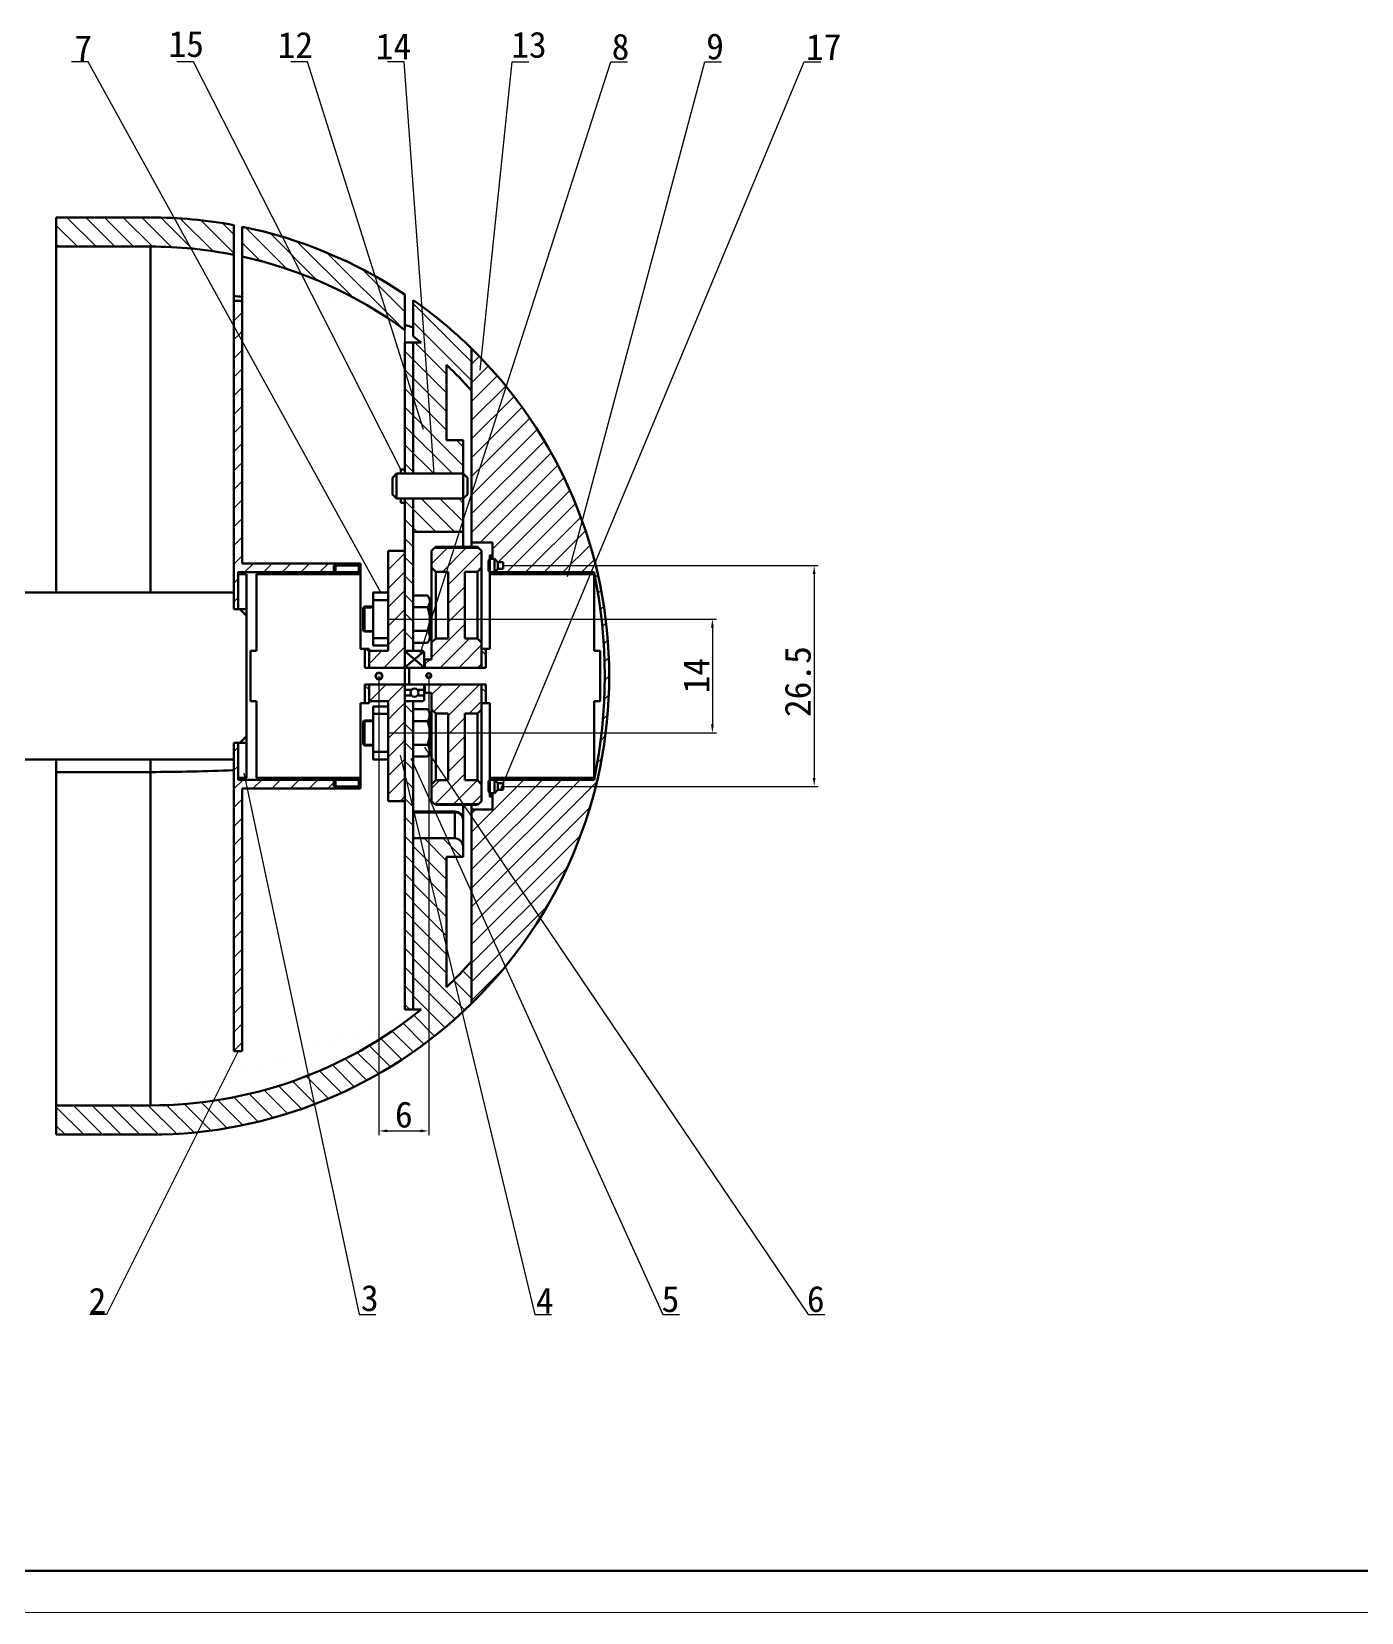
# Model space of a CAD drawing. Header units: millimetres. Extents: x 169 to 11790, y 7 to 1689.
# Drawn here: x 1921 to 2559, y 7 to 765 of the extents above; entities that cross this region are included whole.
import ezdxf
from ezdxf import colors
from ezdxf.entities.mleader import LeaderData, LeaderLine
from ezdxf.math import Vec2, Vec3

# ---------------------------------------------------------------- set-up
doc = ezdxf.new("R2010")
doc.units = ezdxf.units.MM
doc.header["$PDSIZE"] = -1
doc.layers.add('文字', color=7, linetype='Continuous', lineweight=15)
doc.layers.add('粗实线', color=7, linetype='Continuous', lineweight=53)
doc.styles.get("Standard").update_dxf_attribs({"font": ''})
doc.styles.get('Standard').set_extended_font_data('FangSong')
doc.dimstyles.new('ISO-25', dxfattribs={"dimtxt": 2.5, "dimasz": 2.5, "dimexe": 1.25, "dimexo": 0.625, "dimtad": 1, "dimtxsty": 'Standard', "dimcen": 2.5, "dimadec": 0, "dimazin": 0, "dimtfac": 1, "dimtmove": 0, "dimatfit": 3, "dimfxl": 1, "dimarcsym": 0})
pattern_1 = [(45, (1340.9156, -46.882), (-4.49013, 4.49013), [])]
pattern_2 = [(135, (1340.9156, -46.882), (-4.490128, -4.490128), [])]

# ---------------------------------------------------------------- blocks, each defined once
blk = doc.blocks.new('_None')
blk = doc.blocks.new('*D25')
at = {"color": 0, "lineweight": -2, "transparency": 16777216}
for p, q in [((2147.44, 508.92), (2298.54, 508.92)), ((2296.54, 504.84), (2296.54, 407.08)), ((2147.44, 403), (2298.54, 403))]:
    blk.add_line(p, q, dxfattribs=at)
at = {"color": 0, "lineweight": 53, "transparency": 16777216}
for points in [[(2295.86, 504.84), (2297.22, 504.84), (2296.54, 508.92)], [(2295.86, 407.08), (2297.22, 407.08), (2296.54, 403)]]:
    blk.add_solid(points, dxfattribs=at)
at = {"layer": 'Defpoints', "color": 0, "lineweight": 53, "transparency": 16777216}
for p in [(2147.44, 508.92), (2147.44, 403), (2296.54, 403)]:
    blk.add_point(p, dxfattribs=at)
at = {"color": 0, "transparency": 16777216, "insert": (2288.76, 453.27), "char_height": 3.5, "attachment_point": 5, "rotation": 90}
blk.add_mtext('{\\fSimSun|b0|i0|c134|p2;\\H3.57143x;26.5}', dxfattribs=at)
blk = doc.blocks.new('*D26')
at = {"color": 0, "lineweight": -2, "transparency": 16777216}
for p, q in [((2092.24, 483.25), (2249.75, 483.25)), ((2247.75, 479.17), (2247.75, 432.75)), ((2092.24, 428.67), (2249.75, 428.67))]:
    blk.add_line(p, q, dxfattribs=at)
at = {"color": 0, "lineweight": 53, "transparency": 16777216}
for points in [[(2247.07, 479.17), (2248.43, 479.17), (2247.75, 483.25)], [(2247.07, 432.75), (2248.43, 432.75), (2247.75, 428.67)]]:
    blk.add_solid(points, dxfattribs=at)
at = {"layer": 'Defpoints', "color": 0, "lineweight": 53, "transparency": 16777216}
for p in [(2092.24, 483.25), (2092.24, 428.67), (2247.75, 428.67)]:
    blk.add_point(p, dxfattribs=at)
at = {"color": 0, "transparency": 16777216, "insert": (2239.98, 456.16), "char_height": 3.5, "attachment_point": 5, "rotation": 90}
blk.add_mtext('{\\fSimSun|b0|i0|c134|p2;\\H3.57143x;14}', dxfattribs=at)
blk = doc.blocks.new('*D28')
at = {"color": 0, "lineweight": -2, "transparency": 16777216}
for p, q in [((2087.82, 455.96), (2087.82, 235.73)), ((2111.7, 456.13), (2111.7, 235.73)), ((2091.9, 237.73), (2107.62, 237.73))]:
    blk.add_line(p, q, dxfattribs=at)
at = {"color": 0, "transparency": 16777216}
for points in [[(2091.9, 238.41), (2091.9, 237.05), (2087.82, 237.73)], [(2107.62, 238.41), (2107.62, 237.05), (2111.7, 237.73)]]:
    blk.add_solid(points, dxfattribs=at)
at = {"layer": 'Defpoints', "color": 0, "transparency": 16777216}
for p in [(2087.82, 455.96), (2111.7, 456.13), (2111.7, 237.73)]:
    blk.add_point(p, dxfattribs=at)
at = {"color": 0, "transparency": 16777216, "insert": (2099.76, 245.5), "char_height": 3.5, "attachment_point": 5}
blk.add_mtext('{\\H3.57143x;6}', dxfattribs=at)

msp = doc.modelspace()

# ---------------------------------------------------------------- hatches: boundary and pattern name
at = {"linetype": 'Continuous', "lineweight": 18}
h = msp.add_hatch(dxfattribs=at)
h.set_pattern_fill('ANSI31', color=256, scale=2, angle=90, style=0)
h.set_pattern_definition(pattern_2)
edge = h.paths.add_edge_path(flags=0)
edge.add_line((2018.239, 658.037), (2018.239, 672.291))
edge.add_arc((1978.239, 455.958), 220, 79.524318, 90)
edge.add_line((1978.239, 675.958), (1933.039, 675.958))
edge.add_line((1933.039, 675.958), (1933.039, 661.958))
edge.add_line((1933.039, 661.958), (1978.239, 661.958))
edge.add_arc((1978.239, 455.958), 206, 78.803481, 90, ccw=False)
h = msp.add_hatch(dxfattribs=at)
h.set_pattern_fill('ANSI31', color=256, scale=2, angle=90, style=0)
h.set_pattern_definition(pattern_2)
edge = h.paths.add_edge_path(flags=0)
edge.add_line((2022.239, 671.513), (2022.239, 657.204))
edge.add_arc((1978.239, 455.958), 206, 53.68437, 77.66705, ccw=False)
edge.add_line((2100.239, 621.946), (2100.239, 639.032))
edge.add_arc((1978.239, 455.958), 220, 56.320587, 78.463041)
h = msp.add_hatch()
h.set_pattern_fill('ANSI31', color=256, scale=2)
h.paths.add_polyline_path([(2022.239, 635.958), (2018.239, 635.958), (2018.239, 623.773), (2022.239, 616.51)])
h = msp.add_hatch()
h.set_pattern_fill('ANSI31', color=256, scale=2, angle=90)
h.paths.add_polyline_path([(2128.239, 569.09), (2120.239, 569.09), (2120.239, 605.196, -0.0209654), (2132.239, 592.779), (2132.239, 613.069, 0.0356088), (2108.387, 633.331), (2114.239, 553.09), (2128.239, 553.09)])
h.paths.add_polyline_path([(2108.387, 633.331, 0.0057985), (2104.239, 636.302), (2104.239, 618.93, -0.0058108), (2107.993, 615.958), (2104.239, 615.958), (2104.239, 553.09), (2114.239, 553.09)])
h.paths.add_polyline_path([(2128.239, 541.09), (2104.239, 541.09), (2104.239, 525.103), (2126.363, 525.103), (2128.239, 530.926)])
h.paths.add_polyline_path([(2104.239, 615.958), (2100.239, 615.958), (2100.239, 602.702), (2104.239, 590.02)])
h.paths.add_polyline_path([(2104.239, 590.02), (2100.239, 602.702), (2100.239, 553.09), (2104.239, 553.09)])
h.paths.add_polyline_path([(2104.239, 541.09), (2100.239, 541.09), (2100.239, 467.958), (2104.239, 467.958)])
h = msp.add_hatch()
h.set_pattern_fill('ANSI31', color=256, scale=2)
h.paths.add_polyline_path([(2022.239, 509.958), (2022.239, 616.51), (2018.239, 623.773), (2018.239, 487.958), (2020.239, 487.958), (2020.239, 504.758), (2020.239, 505.716), (2066.243, 505.716), (2066.242, 506.158), (2066.247, 508.558), (2066.247, 508.958), (2067.039, 508.958), (2078.239, 508.958), (2078.239, 509.958)])
h = msp.add_hatch()
h.set_pattern_fill('ANSI31', color=256, scale=2)
h.paths.add_polyline_path([(2191.466, 510.128), (2189.626, 505.716), (2191.039, 505.716, -0.1019503), (2191.039, 406.2), (2148.14, 406.2), (2147.439, 404.518), (2147.439, 401.4), (2144.839, 401.4), (2143.239, 399.8), (2142.239, 399.8), (2142.239, 391.958), (2132.239, 391.958), (2132.239, 388.539), (2165.12, 339.875, 0.2039124)])
h.paths.add_polyline_path([(2148.14, 406.2), (2143.239, 406.2), (2144.839, 404.6), (2147.473, 404.6)], flags=17)
h.paths.add_polyline_path([(2132.239, 388.539), (2132.239, 352.182), (2148.39, 316.5, 0.0326998), (2165.12, 339.875)])
h.paths.add_polyline_path([(2132.239, 352.182), (2132.239, 298.847, 0.0272102), (2148.39, 316.5)])
h.paths.add_polyline_path([(2185.299, 530.295), (2178.746, 505.716), (2189.626, 505.716), (2191.466, 510.128, 0.0239785)])
h.paths.add_polyline_path([(2148.843, 594.862), (2132.239, 543.338), (2132.239, 519.958), (2142.239, 519.958), (2142.239, 512.116), (2143.239, 512.116), (2144.839, 510.516), (2147.439, 510.516), (2147.439, 507.316), (2144.839, 507.316), (2143.239, 505.716), (2178.746, 505.716), (2185.299, 530.295, 0.0848662)])
h.paths.add_polyline_path([(2132.239, 613.069), (2132.239, 592.779), (2132.239, 543.338), (2148.843, 594.862, 0.0280233)])
h = msp.add_hatch(dxfattribs=at)
h.set_pattern_fill('ANSI31', color=256, scale=2, style=0)
h.set_pattern_definition(pattern_1)
h.paths.add_polyline_path([(2100.239, 515.958), (2092.239, 515.958), (2092.239, 467.958), (2083.039, 467.958), (2083.039, 459.958), (2100.239, 459.958)], flags=0)
h = msp.add_hatch(dxfattribs=at)
h.set_pattern_fill('ANSI31', color=256, scale=2, style=0)
h.set_pattern_definition(pattern_1)
h.paths.add_polyline_path([(2109.839, 459.958), (2137.039, 459.958), (2137.039, 471.958), (2135.039, 473.958), (2129.039, 473.958), (2129.039, 505.958), (2135.039, 505.958), (2137.039, 507.958), (2137.039, 515.958), (2135.617, 517.379), (2114.46, 517.379), (2113.039, 515.958), (2113.039, 507.958), (2115.039, 505.958), (2121.039, 505.958), (2121.039, 473.958), (2115.039, 473.958), (2113.039, 471.958), (2113.039, 463.958), (2109.839, 463.958)], flags=0)
h = msp.add_hatch(dxfattribs=at)
h.set_pattern_fill('ANSI31', scale=2, angle=90, style=0)
h.paths.add_polyline_path([(2083.039, 468.958), (2081.039, 468.958), (2081.039, 459.958), (2083.039, 459.958)], flags=0)
h = msp.add_hatch(dxfattribs=at)
h.set_pattern_fill('ANSI31', scale=2, angle=90, style=0)
h.set_pattern_definition(pattern_2)
h.paths.add_polyline_path([(2139.039, 468.958), (2137.039, 468.958), (2137.039, 459.958), (2139.039, 459.958)], flags=0)
h = msp.add_hatch(dxfattribs=at)
h.set_pattern_fill('ANSI31', scale=2, angle=90, style=0)
h.paths.add_polyline_path([(2081.039, 442.958), (2083.039, 442.958), (2083.039, 451.958), (2081.039, 451.958)], flags=0)
h = msp.add_hatch(dxfattribs=at)
h.set_pattern_fill('ANSI31', color=256, scale=2, style=0)
h.set_pattern_definition(pattern_1)
h.paths.add_polyline_path([(2092.239, 395.958), (2100.239, 395.958), (2100.239, 451.958), (2083.039, 451.958), (2083.039, 443.958), (2092.239, 443.958)], flags=0)
at = {"linetype": 'Continuous', "lineweight": 53}
h = msp.add_hatch(dxfattribs=at)
h.set_pattern_fill('ANSI31', scale=2, angle=90, style=0)
h.set_pattern_definition(pattern_2)
h.paths.add_polyline_path([(2109.439, 447.958), (2109.839, 447.958), (2109.839, 451.958), (2109.439, 451.958)], flags=0)
at = {"linetype": 'Continuous', "lineweight": 18}
h = msp.add_hatch(dxfattribs=at)
h.set_pattern_fill('ANSI31', color=256, scale=2, style=0)
h.set_pattern_definition(pattern_1)
h.paths.add_polyline_path([(2137.039, 451.958), (2109.839, 451.958), (2109.839, 447.958), (2113.039, 447.958), (2113.039, 439.958), (2115.039, 437.958), (2121.039, 437.958), (2121.039, 405.958), (2115.039, 405.958), (2113.039, 403.958), (2113.039, 395.958), (2114.46, 394.536), (2135.617, 394.536), (2137.039, 395.958), (2137.039, 403.958), (2135.039, 405.958), (2129.039, 405.958), (2129.039, 437.958), (2135.039, 437.958), (2137.039, 439.958)], flags=0)
h = msp.add_hatch(dxfattribs=at)
h.set_pattern_fill('ANSI31', scale=2, angle=90, style=0)
h.set_pattern_definition(pattern_2)
h.paths.add_polyline_path([(2137.039, 442.958), (2139.039, 442.958), (2139.039, 451.958), (2137.039, 451.958)], flags=0)
h = msp.add_hatch(dxfattribs=at)
h.set_pattern_fill('ANSI31', color=256, scale=2, angle=90, style=0)
h.set_pattern_definition(pattern_2)
h.paths.add_polyline_path([(2100.239, 295.958), (2104.239, 295.958), (2104.239, 443.958), (2100.239, 443.958)], flags=0)
h = msp.add_hatch()
h.set_pattern_fill('ANSI31', color=256, scale=2)
h.paths.add_polyline_path([(2023.702, 406.2), (2020.239, 406.2), (2020.239, 407.158), (2020.239, 423.958), (2018.239, 423.958), (2018.239, 275.958), (2022.239, 275.958), (2022.239, 401.958), (2024.606, 401.958)])
h.paths.add_polyline_path([(2078.239, 402.958), (2067.039, 402.958), (2066.247, 402.958), (2066.247, 403.358), (2066.242, 405.758), (2066.243, 406.2), (2029.439, 406.2), (2025.247, 406.2), (2023.702, 406.2), (2024.606, 401.958), (2078.239, 401.958)])
h = msp.add_hatch()
h.set_pattern_fill('ANSI31', color=256, scale=2)
h.set_pattern_definition([(45, (-112.8, -5e-11), (-4.490128, 4.490128), [])])
h.paths.add_polyline_path([(2078.239, 406.2), (2078.239, 407.158), (2029.439, 407.158), (2029.439, 406.2)])
at = {"lineweight": 35}
h = msp.add_hatch(dxfattribs=at)
h.set_pattern_fill('ANSI31', color=256, scale=2)
h.paths.add_polyline_path([(2191.039, 406.2), (2191.039, 407.158), (2142.239, 407.158), (2142.239, 406.2), (2143.239, 406.2)])
h = msp.add_hatch()
h.set_pattern_fill('ANSI31', color=256, scale=2, angle=90)
edge = h.paths.add_edge_path()
edge.add_line((2120.239, 369.157), (2128.239, 369.157))
edge.add_line((2128.239, 369.157), (2128.239, 373.625))
edge.add_ellipse((2124.239, 373.625), major_axis=(0, 4.468), ratio=0.8952951, start_angle=270, end_angle=360)
edge.add_line((2124.239, 378.092), (2104.239, 378.092))
edge.add_line((2104.239, 378.092), (2104.239, 295.958))
edge.add_line((2104.239, 295.958), (2107.993, 295.958))
edge.add_arc((1978.239, 455.958), 206, 270, 309.040673, ccw=False)
edge.add_line((1978.239, 249.958), (1933.039, 249.958))
edge.add_line((1933.039, 249.958), (1933.039, 235.958))
edge.add_line((1933.039, 235.958), (1978.239, 235.958))
edge.add_arc((1978.239, 455.958), 220, 270, 314.427004)
edge.add_line((2132.239, 298.847), (2132.239, 319.137))
edge.add_arc((1978.239, 455.958), 206, 313.576354, 318.380563, ccw=False)
edge.add_line((2120.239, 306.72), (2120.239, 369.157))

# ---------------------------------------------------------------- linework, layer by layer
at = {"color": 7, "linetype": 'Continuous', "lineweight": 53}
for p, q in [((1933.039, 661.958), (1933.039, 675.958)), ((1933.039, 675.958), (1978.239, 675.958)), ((2018.239, 672.291), (2018.239, 658.037)), ((2022.239, 657.204), (2022.239, 671.513)), ((1978.239, 661.958), (1933.039, 661.958)), ((1933.039, 495.958), (1933.039, 661.958)), ((1978.239, 661.958), (1978.239, 495.958)), ((2018.239, 635.958), (2018.239, 658.037)), ((2022.239, 657.204), (2022.239, 635.958)), ((2100.239, 639.032), (2100.239, 621.946)), ((2018.239, 635.958), (2022.239, 635.958)), ((2018.239, 487.958), (2018.239, 635.958)), ((2022.239, 509.958), (2022.239, 635.958)), ((2104.239, 618.93), (2104.239, 636.302)), ((2100.239, 615.958), (2104.239, 615.958)), ((2100.239, 553.09), (2100.239, 615.958)), ((2107.993, 615.958), (2104.239, 615.958)), ((2104.239, 553.09), (2104.239, 615.958)), ((2120.239, 605.196), (2120.239, 569.09)), ((2120.239, 569.09), (2128.239, 569.09)), ((2128.239, 569.09), (2128.239, 525.103)), ((2100.239, 467.958), (2100.239, 541.09)), ((2104.239, 467.958), (2104.239, 541.09)), ((2104.239, 525.103), (2128.239, 525.103)), ((2104.239, 525.046), (2128.239, 525.046)), ((2128.239, 525.046), (2128.239, 525.103)), ((2128.239, 525.046), (2128.239, 517.957)), ((2092.239, 515.958), (2100.239, 515.958)), ((2092.239, 515.958), (2092.239, 467.958)), ((2100.239, 515.958), (2100.239, 459.958)), ((2114.46, 517.379), (2113.039, 515.958)), ((2113.039, 507.958), (2113.039, 515.958)), ((2115.039, 517.957), (2114.46, 517.379)), ((2135.617, 517.379), (2114.46, 517.379)), ((2135.039, 517.957), (2115.039, 517.957)), ((2135.617, 517.379), (2135.039, 517.957)), ((2137.039, 515.958), (2135.617, 517.379)), ((2137.039, 515.958), (2137.039, 507.958)), ((2022.239, 509.958), (2078.239, 509.958)), ((2078.239, 504.758), (2078.239, 509.958)), ((2140.279, 511.358), (2141.037, 512.116)), ((2140.279, 511.358), (2140.279, 506.474)), ((2141.037, 512.116), (2141.037, 505.716)), ((2141.039, 513.773), (2142.239, 513.773)), ((2141.039, 504.758), (2141.039, 509.185)), ((2020.239, 487.958), (2020.239, 504.758)), ((2024.239, 487.958), (2024.239, 504.758)), ((2029.039, 504.758), (2029.039, 467.958)), ((2029.039, 504.758), (2079.039, 504.758)), ((2079.039, 504.758), (2079.039, 468.958)), ((2113.039, 507.958), (2115.039, 505.958)), ((2113.039, 471.958), (2113.039, 507.958)), ((2115.039, 505.958), (2115.039, 473.958)), ((2121.039, 505.958), (2115.039, 505.958)), ((2121.039, 505.958), (2121.039, 473.958)), ((2135.039, 505.958), (2129.039, 505.958)), ((2129.039, 473.958), (2129.039, 505.958)), ((2135.039, 505.958), (2137.039, 507.958)), ((2135.039, 473.958), (2135.039, 505.958)), ((2137.039, 507.958), (2137.039, 471.958)), ((2141.037, 505.716), (2140.279, 506.474)), ((2141.039, 504.758), (2191.039, 504.758)), ((2141.039, 468.958), (2141.039, 504.758)), ((2191.039, 467.958), (2191.039, 504.758)), ((2092.239, 495.951), (2085.039, 495.951)), ((2085.039, 492.337), (2085.039, 495.951)), ((2022.239, 487.958), (2018.239, 487.958)), ((2022.239, 487.958), (2024.239, 487.958)), ((2080.839, 489.249), (2080.239, 488.649)), ((2080.239, 477.849), (2080.239, 488.649)), ((2085.039, 489.249), (2080.839, 489.249)), ((2080.839, 489.249), (2080.839, 477.249)), ((2092.239, 492.337), (2085.039, 492.337)), ((2085.039, 492.337), (2085.039, 474.162)), ((2104.239, 476.59), (2104.239, 489.909)), ((2080.239, 477.849), (2080.839, 477.249)), ((2080.839, 477.249), (2085.039, 477.249)), ((2085.039, 474.162), (2092.239, 474.162)), ((2085.039, 470.547), (2085.039, 474.162)), ((2092.239, 470.547), (2085.039, 470.547)), ((2115.039, 473.958), (2113.039, 471.958)), ((2113.039, 463.958), (2113.039, 471.958)), ((2121.039, 473.958), (2115.039, 473.958)), ((2135.039, 473.958), (2129.039, 473.958)), ((2137.039, 471.958), (2135.039, 473.958)), ((2137.039, 471.958), (2137.039, 459.958)), ((2026.239, 467.958), (2026.239, 443.958)), ((2026.239, 467.958), (2029.039, 467.958)), ((2079.039, 468.958), (2081.039, 468.958)), ((2081.039, 468.958), (2083.039, 468.958)), ((2081.039, 459.958), (2081.039, 468.958)), ((2083.039, 459.958), (2083.039, 468.958)), ((2083.039, 467.958), (2083.039, 459.958)), ((2083.039, 467.958), (2092.239, 467.958)), ((2104.239, 467.958), (2100.239, 467.958)), ((2100.239, 465.291), (2100.239, 467.358)), ((2100.839, 467.958), (2108.839, 467.958)), ((2109.439, 467.358), (2109.439, 465.291)), ((2109.439, 465.291), (2109.439, 463.958)), ((2109.439, 463.958), (2109.839, 463.958)), ((2109.439, 463.958), (2109.439, 459.958)), ((2109.839, 463.958), (2109.839, 459.958)), ((2109.839, 463.958), (2113.039, 463.958)), ((2137.039, 468.958), (2139.039, 468.958)), ((2137.039, 459.958), (2137.039, 468.958)), ((2139.039, 459.958), (2139.039, 468.958)), ((2139.039, 468.958), (2141.039, 468.958)), ((2191.039, 467.958), (2193.839, 467.958)), ((2193.839, 443.958), (2193.839, 467.958)), ((2081.039, 459.958), (2100.239, 459.958)), ((2083.039, 459.958), (2100.239, 459.958)), ((2100.239, 451.958), (2100.239, 459.958)), ((2108.839, 459.958), (2100.839, 459.958)), ((2102.239, 459.958), (2139.039, 459.958)), ((2109.439, 459.958), (2109.839, 459.958)), ((2137.039, 459.958), (2109.839, 459.958)), ((2137.039, 459.958), (2139.039, 459.958)), ((2083.039, 451.958), (2081.039, 451.958)), ((2081.039, 442.958), (2081.039, 451.958)), ((2100.239, 451.958), (2081.039, 451.958)), ((2083.039, 442.958), (2083.039, 451.958)), ((2083.039, 451.958), (2083.039, 443.958)), ((2100.239, 451.958), (2083.039, 451.958)), ((2100.239, 451.958), (2100.239, 395.958)), ((2103.402, 449.291), (2100.239, 449.291)), ((2100.839, 451.958), (2108.839, 451.958)), ((2139.039, 451.958), (2102.239, 451.958)), ((2109.439, 449.291), (2106.276, 449.291)), ((2109.439, 451.958), (2109.439, 447.958)), ((2109.439, 451.358), (2109.439, 449.291)), ((2109.839, 447.958), (2109.439, 447.958)), ((2109.439, 447.958), (2109.439, 446.625)), ((2109.839, 451.958), (2109.839, 447.958)), ((2113.039, 447.958), (2109.839, 447.958)), ((2113.039, 439.958), (2113.039, 447.958)), ((2137.039, 442.958), (2137.039, 451.958)), ((2137.039, 451.958), (2137.039, 439.958)), ((2139.039, 442.958), (2139.039, 451.958)), ((2029.039, 443.958), (2026.239, 443.958)), ((2029.039, 443.958), (2029.039, 407.158)), ((2081.039, 442.958), (2079.039, 442.958)), ((2079.039, 442.958), (2079.039, 407.158)), ((2083.039, 442.958), (2081.039, 442.958)), ((2092.239, 443.958), (2083.039, 443.958)), ((2092.239, 441.368), (2085.039, 441.368)), ((2085.039, 441.368), (2085.039, 437.754)), ((2092.239, 443.958), (2092.239, 395.958)), ((2100.239, 446.625), (2103.402, 446.625)), ((2100.239, 444.558), (2100.239, 446.625)), ((2100.239, 443.958), (2104.239, 443.958)), ((2100.239, 295.958), (2100.239, 443.958)), ((2108.839, 443.958), (2100.839, 443.958)), ((2104.239, 295.958), (2104.239, 443.958)), ((2106.276, 446.625), (2109.439, 446.625)), ((2109.439, 446.625), (2109.439, 444.558)), ((2113.039, 403.958), (2113.039, 439.958)), ((2113.039, 439.958), (2115.039, 437.958)), ((2135.039, 437.958), (2137.039, 439.958)), ((2139.039, 442.958), (2137.039, 442.958)), ((2137.039, 439.958), (2137.039, 403.958)), ((2141.039, 442.958), (2139.039, 442.958)), ((2141.039, 407.158), (2141.039, 442.958)), ((2191.039, 407.158), (2191.039, 443.958)), ((2193.839, 443.958), (2191.039, 443.958)), ((2080.239, 434.067), (2080.839, 434.667)), ((2080.239, 434.067), (2080.239, 423.267)), ((2080.839, 434.667), (2085.039, 434.667)), ((2080.839, 422.667), (2080.839, 434.667)), ((2085.039, 437.754), (2092.239, 437.754)), ((2085.039, 419.579), (2085.039, 437.754)), ((2115.039, 437.958), (2115.039, 405.958)), ((2115.039, 437.958), (2121.039, 437.958)), ((2121.039, 437.958), (2121.039, 405.958)), ((2129.039, 437.958), (2135.039, 437.958)), ((2129.039, 405.958), (2129.039, 437.958)), ((2135.039, 405.958), (2135.039, 437.958)), ((2018.239, 275.958), (2018.239, 423.958)), ((2020.239, 423.958), (2022.239, 423.958)), ((2024.239, 423.958), (2022.239, 423.958)), ((2024.239, 407.158), (2024.239, 423.958)), ((2080.839, 422.667), (2080.239, 423.267)), ((2085.039, 422.667), (2080.839, 422.667)), ((2092.239, 419.579), (2085.039, 419.579)), ((2085.039, 419.579), (2085.039, 415.965)), ((1933.039, 409.901), (1933.039, 415.958)), ((1933.039, 409.901), (1978.239, 409.901)), ((1978.239, 415.958), (1978.239, 409.901)), ((2092.239, 415.965), (2085.039, 415.965)), ((2078.239, 401.958), (2022.239, 401.958)), ((2022.239, 275.958), (2022.239, 401.958)), ((2079.039, 407.158), (2029.039, 407.158)), ((2078.239, 407.158), (2029.039, 407.158)), ((2078.239, 407.158), (2029.439, 407.158)), ((2078.239, 406.158), (2078.239, 406.2)), ((2115.039, 405.958), (2113.039, 403.958)), ((2113.039, 395.958), (2113.039, 403.958)), ((2115.039, 405.958), (2121.039, 405.958)), ((2129.039, 405.958), (2135.039, 405.958)), ((2137.039, 403.958), (2135.039, 405.958)), ((2137.039, 403.958), (2137.039, 395.958)), ((2141.037, 406.2), (2140.279, 405.442)), ((2140.279, 400.558), (2140.279, 405.442)), ((2141.039, 406.2), (2141.037, 406.2)), ((2141.037, 399.8), (2141.037, 406.2)), ((2141.039, 407.158), (2141.039, 402.731)), ((2191.039, 407.158), (2142.239, 407.158)), ((2100.239, 395.958), (2092.239, 395.958)), ((2113.039, 395.958), (2114.46, 394.536)), ((2114.46, 394.536), (2135.617, 394.536)), ((2114.644, 394.536), (2115.039, 394.155)), ((2135.039, 394.155), (2135.434, 394.536)), ((2135.617, 394.536), (2137.039, 395.958)), ((2140.279, 400.558), (2141.037, 399.8)), ((2141.039, 398.143), (2142.239, 398.143)), ((2104.239, 390.898), (2124.239, 390.898)), ((2124.239, 390.489), (2104.239, 390.489)), ((2115.039, 394.155), (2135.039, 394.155)), ((2124.239, 390.489), (2124.239, 390.898)), ((2124.239, 378.092), (2124.239, 390.489)), ((2128.239, 394.155), (2128.239, 387.181)), ((2128.239, 387.181), (2128.239, 386.908)), ((2128.239, 386.908), (2128.239, 373.625)), ((2104.239, 378.092), (2124.239, 378.092)), ((2128.239, 373.625), (2128.239, 369.157)), ((2128.239, 369.157), (2120.239, 369.157)), ((2120.239, 369.157), (2120.239, 306.72)), ((2104.239, 295.958), (2100.239, 295.958)), ((2104.239, 295.958), (2107.993, 295.958))]:
    msp.add_line(p, q, dxfattribs=at)
at = {"color": 7, "linetype": 'Continuous', "lineweight": 35}
for p, q in [((2100.239, 615.975), (2100.239, 621.946)), ((2132.239, 592.779), (2132.239, 613.069)), ((2141.039, 504.761), (2142.239, 504.761))]:
    msp.add_line(p, q, dxfattribs=at)
at = {"color": 7, "linetype": 'Continuous', "lineweight": 25}
for p, q in [((2104.239, 562.858), (2104.239, 615.958)), ((2104.239, 525.103), (2104.239, 532.273)), ((2092.239, 492.337), (2092.239, 474.162)), ((2100.239, 460.558), (2100.239, 462.625)), ((2109.439, 462.625), (2109.439, 460.558)), ((2081.039, 459.958), (2083.039, 459.958)), ((2100.239, 449.291), (2100.239, 451.358)), ((2109.839, 451.958), (2109.439, 451.958)), ((2109.839, 451.958), (2137.039, 451.958)), ((2139.039, 451.958), (2137.039, 451.958)), ((2092.239, 419.579), (2092.239, 437.754)), ((2104.239, 422.007), (2104.239, 435.326)), ((2104.239, 295.958), (2104.239, 378.092))]:
    msp.add_line(p, q, dxfattribs=at)
at = {"linetype": 'Continuous', "lineweight": 53}
for p, q in [((2132.239, 519.958), (2132.239, 613.069)), ((2142.239, 519.958), (2132.239, 519.958)), ((2132.239, 519.958), (2132.239, 517.957)), ((2142.239, 519.958), (2142.239, 512.116)), ((2191.039, 504.758), (2142.239, 504.758)), ((2191.039, 504.758), (2191.039, 467.958)), ((2018.239, 487.958), (2018.239, 495.958)), ((2018.239, 487.958), (2023.039, 487.958)), ((2024.239, 484.758), (2021.039, 487.958)), ((2024.239, 427.158), (2024.239, 484.758)), ((2193.839, 467.958), (2191.039, 467.958)), ((2191.039, 443.958), (2191.039, 407.158)), ((2191.039, 443.958), (2193.839, 443.958)), ((2021.039, 423.958), (2024.239, 427.158)), ((2023.039, 423.958), (2020.239, 423.958)), ((2018.239, 415.958), (1771.279, 415.958)), ((1978.239, 409.901), (1933.039, 409.901)), ((1933.039, 249.958), (1933.039, 409.901)), ((1978.239, 409.901), (1978.239, 249.958)), ((2029.439, 407.158), (2029.439, 406.2)), ((2142.239, 407.158), (2142.239, 406.2)), ((2142.239, 407.158), (2191.039, 407.158)), ((2142.239, 399.8), (2142.239, 391.958)), ((2132.239, 394.155), (2132.239, 391.958)), ((2132.239, 391.958), (2142.239, 391.958)), ((2132.239, 298.847), (2132.239, 391.958)), ((1933.039, 235.958), (1933.039, 249.958)), ((1933.039, 249.958), (1978.239, 249.958)), ((1978.239, 235.958), (1933.039, 235.958))]:
    msp.add_line(p, q, dxfattribs=at)
at = {"lineweight": 53}
for p, q in [((2128.239, 569.09), (2128.239, 553.09)), ((2098.239, 553.09), (2098.239, 555.09)), ((2098.239, 555.09), (2100.239, 555.09)), ((2096.239, 553.09), (2094.239, 551.09)), ((2094.239, 551.09), (2094.239, 549.09)), ((2094.239, 549.09), (2094.239, 545.09)), ((2098.239, 553.09), (2096.239, 553.09)), ((2096.239, 553.09), (2096.239, 541.09)), ((2100.239, 553.09), (2098.239, 553.09)), ((2100.239, 553.09), (2098.239, 553.09)), ((2128.239, 553.09), (2100.239, 553.09)), ((2128.239, 553.09), (2130.239, 551.09)), ((2130.239, 551.09), (2130.239, 543.09)), ((2094.239, 545.09), (2094.239, 543.09)), ((2094.239, 543.09), (2096.239, 541.09)), ((2096.239, 541.09), (2096.239, 541.09)), ((2096.239, 541.09), (2100.239, 541.09)), ((2098.239, 541.09), (2098.239, 539.09)), ((2098.239, 539.09), (2100.239, 539.09)), ((2100.239, 541.09), (2128.239, 541.09)), ((2128.239, 541.09), (2130.239, 543.09)), ((2128.239, 541.09), (2128.239, 525.103)), ((2066.242, 506.158), (2066.247, 508.558)), ((2066.247, 508.558), (2067.039, 508.958)), ((2066.247, 508.558), (2066.247, 508.958)), ((2066.247, 508.958), (2067.039, 508.958)), ((2078.239, 508.958), (2067.039, 508.958)), ((2067.039, 505.758), (2067.039, 508.958)), ((2078.239, 509.958), (2079.039, 509.958)), ((2079.031, 509.958), (2078.239, 509.958)), ((2078.239, 508.958), (2078.239, 509.958)), ((2078.239, 505.758), (2078.239, 508.958)), ((2079.031, 508.558), (2078.239, 508.958)), ((2078.239, 508.958), (2079.031, 508.958)), ((2079.031, 508.958), (2079.031, 509.958)), ((2079.035, 505.758), (2079.031, 508.958)), ((2079.031, 508.958), (2079.031, 508.558)), ((2079.039, 509.958), (2079.039, 504.758)), ((2142.239, 512.116), (2141.037, 512.116)), ((2142.239, 512.116), (2143.239, 512.116)), ((2143.239, 505.716), (2143.239, 512.116)), ((2144.839, 510.516), (2143.239, 512.116)), ((2144.839, 507.316), (2144.839, 510.516)), ((2147.439, 510.516), (2144.839, 510.516)), ((2147.439, 507.316), (2147.439, 510.516)), ((2020.239, 504.758), (2020.239, 505.716)), ((2020.239, 505.716), (2078.239, 505.716)), ((2024.239, 504.758), (2020.239, 504.758)), ((2066.242, 506.158), (2067.039, 505.758)), ((2066.242, 506.158), (2066.243, 505.758)), ((2066.243, 505.758), (2067.039, 505.758)), ((2078.239, 505.758), (2067.039, 505.758)), ((2079.035, 506.158), (2078.239, 505.758)), ((2078.239, 505.758), (2079.035, 505.758)), ((2078.239, 504.758), (2078.239, 505.716)), ((2079.035, 505.758), (2079.035, 506.158)), ((2079.039, 504.758), (2079.035, 505.758)), ((2141.037, 505.716), (2142.239, 505.716)), ((2142.239, 505.716), (2191.039, 505.716)), ((2142.239, 505.716), (2142.239, 504.761)), ((2144.839, 507.316), (2143.239, 505.716)), ((2144.839, 507.316), (2147.439, 507.316)), ((1771.279, 495.958), (2018.239, 495.958)), ((2104.239, 483.249), (2104.239, 494.614)), ((2104.239, 494.614), (2111.088, 494.614)), ((2024.239, 487.958), (2024.239, 484.758)), ((2104.239, 488.932), (2111.088, 488.932)), ((2112.264, 491.773), (2112.264, 474.725)), ((2104.239, 477.567), (2111.088, 477.567)), ((2104.239, 471.884), (2111.088, 471.884)), ((2100.415, 467.782), (2109.263, 460.134)), ((2100.415, 460.134), (2109.263, 467.782)), ((2102.239, 459.958), (2102.239, 451.958)), ((2104.239, 440.032), (2111.088, 440.032)), ((2104.239, 434.349), (2111.088, 434.349)), ((2112.264, 420.143), (2112.264, 437.191)), ((2024.239, 427.158), (2024.239, 423.958)), ((2018.239, 423.958), (2020.239, 423.958)), ((2020.239, 423.958), (2020.239, 406.2)), ((2020.239, 423.958), (2022.239, 423.958)), ((2024.239, 423.958), (2024.239, 407.158)), ((2104.239, 422.984), (2111.088, 422.984)), ((2104.239, 417.301), (2111.088, 417.301)), ((2020.239, 407.158), (2024.239, 407.158)), ((2025.247, 406.2), (2020.239, 406.2)), ((2025.247, 406.2), (2029.439, 406.2)), ((2029.439, 406.2), (2078.239, 406.2)), ((2066.242, 405.758), (2067.039, 406.158)), ((2066.242, 405.758), (2066.243, 406.158)), ((2066.242, 405.758), (2066.247, 403.358)), ((2066.243, 406.158), (2067.039, 406.158)), ((2066.247, 403.358), (2067.039, 402.958)), ((2066.247, 403.358), (2066.247, 402.958)), ((2066.247, 402.958), (2067.039, 402.958)), ((2078.239, 406.158), (2067.039, 406.158)), ((2067.039, 406.158), (2067.039, 402.958)), ((2078.239, 402.958), (2067.039, 402.958)), ((2078.239, 407.158), (2078.239, 406.2)), ((2078.239, 407.158), (2078.239, 406.2)), ((2078.239, 406.158), (2078.239, 402.958)), ((2079.035, 405.758), (2078.239, 406.158)), ((2078.239, 406.158), (2079.035, 406.158)), ((2079.031, 403.358), (2078.239, 402.958)), ((2078.239, 402.958), (2079.031, 402.958)), ((2078.239, 402.958), (2078.239, 401.958)), ((2079.031, 401.958), (2078.239, 401.958)), ((2079.035, 406.158), (2079.031, 402.958)), ((2079.031, 402.958), (2079.031, 403.358)), ((2079.031, 402.958), (2079.031, 401.958)), ((2079.039, 407.158), (2079.035, 406.158)), ((2079.035, 406.158), (2079.035, 405.758)), ((2142.239, 407.158), (2141.039, 407.158)), ((2141.039, 406.2), (2142.239, 406.2)), ((2142.239, 406.2), (2143.239, 406.2)), ((2142.239, 406.2), (2191.039, 406.2)), ((2143.239, 406.2), (2143.239, 399.8)), ((2144.839, 404.6), (2143.239, 406.2)), ((2144.839, 404.6), (2144.839, 401.4)), ((2144.839, 404.6), (2147.439, 404.6)), ((2147.439, 404.6), (2147.439, 401.4)), ((2142.239, 399.8), (2141.037, 399.8)), ((2142.239, 399.8), (2143.239, 399.8)), ((2144.839, 401.4), (2143.239, 399.8)), ((2147.439, 401.4), (2144.839, 401.4)), ((2018.239, 275.958), (2022.239, 275.958))]:
    msp.add_line(p, q, dxfattribs=at)
for p, q in [((2080.239, 488.649), (2085.039, 488.649)), ((2080.239, 477.849), (2085.039, 477.849)), ((2104.239, 483.249), (2104.239, 471.884)), ((2080.239, 434.067), (2085.039, 434.067)), ((2080.239, 423.267), (2085.039, 423.301))]:
    msp.add_line(p, q)
at = {"linetype": 'Continuous', "lineweight": 25}
for p, q in [((2193.839, 467.958), (2193.839, 443.958)), ((2100.239, 337.741), (2100.239, 395.958)), ((2132.239, 298.847), (2132.239, 319.137))]:
    msp.add_line(p, q, dxfattribs=at)
at = {"lineweight": 35}
for p, q in [((2020.239, 406.2), (2020.239, 407.158)), ((2191.039, 407.158), (2191.039, 406.2))]:
    msp.add_line(p, q, dxfattribs=at)
at = {"color": 7, "linetype": 'Continuous', "lineweight": 53}
for centre, radius in [((2087.823, 455.958), 1.6), ((2087.823, 455.958), 1.436), ((2111.704, 456.126), 1.2), ((2111.704, 456.126), 1.079), ((2111.704, 456.126), 1.078)]:
    msp.add_circle(centre, radius, dxfattribs=at)
at = {"lineweight": 53}
msp.add_circle((2104.839, 447.958), 1.96, dxfattribs=at)
at = {"color": 7, "linetype": 'Continuous', "lineweight": 53}
for centre, radius, start, end in [((1978.239, 455.958), 220, 79.524318, 90), ((1978.239, 455.958), 220, 56.320587, 78.463041), ((1978.239, 455.958), 206, 78.803481, 90), ((1978.239, 455.958), 206, 53.68437, 77.66705), ((1980.589, 109.634), 529.93, 85.492159, 85.925854), ((1978.239, 455.958), 220, 45.572996, 55.059373), ((2038.748, 421.895), 211.666, 71.976571, 73.111619), ((1978.239, 455.958), 206, 50.959327, 52.29106), ((1978.239, 455.958), 206, 41.619437, 46.423646), ((2100.839, 467.358), 0.6, 90, 180), ((2100.839, 460.558), 0.6, 180, 270), ((2108.839, 460.558), 0.6, 270, 0), ((2111.704, 456.126), 1.2, 270, 0), ((2100.839, 451.358), 0.6, 90, 180), ((2108.839, 451.358), 0.6, 360, 90), ((2100.839, 444.558), 0.6, 180, 270), ((2108.839, 444.558), 0.6, 270, 0), ((2124.375, 387.034), 3.867, 2.171639, 92.018301), ((2124.437, 386.686), 3.808, 3.336935, 92.987206)]:
    msp.add_arc(centre, radius, start, end, dxfattribs=at)
at = {"linetype": 'Continuous', "lineweight": 53}
for centre, radius, start, end in [((1978.239, 455.958), 220, 314.427004, 45.572996), ((1978.383, 1316.409), 906.508, 269.990924, 272.519934), ((1978.239, 455.958), 206, 313.576354, 318.380563), ((1978.239, 455.958), 220, 270, 314.427004), ((1978.239, 455.958), 206, 270, 309.040673)]:
    msp.add_arc(centre, radius, start, end, dxfattribs=at)
at = {"lineweight": 53}
for centre, radius, start, end in [((1949.545, 455.958), 246.567, 348.357583, 11.642417), ((2108.246, 491.773), 4.018, 315, 45), ((2097.957, 483.249), 14.307, 336.598161, 23.401839), ((2108.246, 474.725), 4.018, 315, 45), ((2108.246, 437.191), 4.018, 315, 45), ((2097.957, 428.667), 14.307, 336.598161, 23.401839), ((2108.246, 420.143), 4.018, 315, 45)]:
    msp.add_arc(centre, radius, start, end, dxfattribs=at)
at = {"color": 7, "linetype": 'Continuous', "lineweight": 35}
for centre, radius, start, end in [((2108.839, 467.358), 0.6, 0, 90), ((2111.704, 456.126), 1.2, 180, 270)]:
    msp.add_arc(centre, radius, start, end, dxfattribs=at)
at = {"color": 7, "linetype": 'Continuous', "lineweight": 25}
msp.add_arc((1978.431, 1314.183), 904.282, 269.98781, 272.523047, dxfattribs=at)
at = {"color": 7, "linetype": 'Continuous', "lineweight": 53}
msp.add_ellipse((2124.239, 373.625), major_axis=(0, 4.468), ratio=0.8952951, start_param=4.712389, end_param=6.2831853, dxfattribs=at)
for points in [[(2141.039, 509.185), (2141.039, 509.946), (2141.039, 511.292), (2141.039, 512.76), (2141.039, 513.489), (2141.039, 513.797), (2141.039, 513.773), (2141.039, 513.739)], [(2141.039, 402.731), (2141.039, 401.97), (2141.039, 400.624), (2141.039, 399.156), (2141.039, 398.427), (2141.039, 398.119), (2141.039, 398.143), (2141.039, 398.177)]]:
    msp.add_open_spline(points, degree=3, knots=[0, 0, 0, 0, 0.3893203, 0.6886546, 0.8431994, 0.9685928, 1, 1, 1, 1], dxfattribs=at)
at = {"layer": '文字'}
msp.add_line((1377.785, 6.736), (3755.785, 6.736), dxfattribs=at)
at = {"layer": '粗实线', "lineweight": 53}
msp.add_line((1427.785, 26.736), (3735.785, 26.736), dxfattribs=at)

# ---------------------------------------------------------------- texts
at = {"char_height": 12.5, "attachment_point": 1}
for s, heights, insert in [('7', [0], (1941.747, 763.405)), ('{\\fSimSun|b0|i0|c134|p2;15}', [0], (1986.88, 765.46)), ('{\\fSimSun|b0|i0|c134|p2;12}', [0], (2039.218, 764.967)), ('{\\fSimSun|b0|i0|c134|p2;14}', [0], (2086.266, 764.331)), ('{\\fSimSun|b0|i0|c134|p2;13}', [6.207], (2151.238, 765.06)), ('8', [0], (2199.431, 764.105)), ('9', [0], (2244.756, 764.296)), ('{\\fSimSun|b0|i0|c134|p2;17}', [0], (2292.589, 763.967)), ('2', [11.639], (1948.553, 162.517)), ('3', [11.639], (2079.161, 163.799)), ('4', [11.639], (2163.068, 162.543)), ('5', [11.639], (2223.378, 163.341)), ('6', [0], (2293.055, 163.341))]:
    msp.add_mtext_dynamic_manual_height_columns(s, width=12.54455, gutter_width=17.5, heights=heights, dxfattribs=dict(at, insert=insert))

# ---------------------------------------------------------------- dimensions: what is measured, and where the dimension line sits
for base, p1, p2, text, picture, middle in [((2296.539, 403), (2147.439, 508.916), (2147.439, 403), '{\\fSimSun|b0|i0|c134|p2;\\H3.57143x;26.5}', '*D25', (2296.539, 453.267)), ((2247.752, 428.667), (2092.239, 483.249), (2092.239, 428.667), '{\\fSimSun|b0|i0|c134|p2;\\H3.57143x;14}', '*D26', (2247.752, 456.164))]:
    dim = msp.add_linear_dim(base=base, p1=p1, p2=p2, angle=90, text=text, dimstyle='ISO-25', override={"dimtxt": 3.5, "dimasz": 4.08, "dimexe": 2, "dimexo": 0, "dimgap": 1.524, "dimlfac": 0.5, "dimzin": 0, "dimadec": 2, "dimtzin": 0})
    dim.commit()
    dim.dimension.update_dxf_attribs({"geometry": picture, "text_midpoint": middle, "dimtype": 160})
dim = msp.add_linear_dim(base=(2111.704, 237.727), p1=(2087.823, 455.958), p2=(2111.704, 456.126), text='{\\H3.57143x;6}', dimstyle='ISO-25', override={"dimtxt": 3.5, "dimasz": 4.08, "dimexe": 2, "dimexo": 0, "dimgap": 1.524, "dimlfac": 0.5, "dimzin": 0, "dimadec": 2, "dimtzin": 0})
dim.commit()
dim.dimension.update_dxf_attribs({"geometry": '*D28', "text_midpoint": (2099.763, 245.501)})

# ---------------------------------------------------------------- leaders
ml = msp.add_multileader_mtext('Standard')
ml.set_content('', color=256)
ml.set_leader_properties()
ml.set_arrow_properties(name='NONE')
ml.build(insert=Vec2(0, 0))
ml.multileader.update_dxf_attribs({"text_left_attachment_type": 5, "text_right_attachment_type": 5, "dogleg_length": 6})
ctx = ml.context
ctx.base_point, ctx.plane_origin = Vec3(1938.359, 750.649), Vec3(2344.05, -114.474)
ctx.left_attachment, ctx.right_attachment, ctx.text_align_type = 5, 5, 2
notes = []
notes.append((ctx, [(1, (1, 1, 0), (1948.359, 750.649), (-1, 0), 6, [(0, [(2088.639, 495.951)], 0, [])])]))
ctx.mtext.insert, ctx.mtext.alignment, ctx.mtext.flow_direction = Vec3(1940.359, 754.649), 3, 5
ml = msp.add_multileader_mtext('Standard')
ml.set_content('', color=256)
ml.set_leader_properties()
ml.set_arrow_properties(name='NONE')
ml.build(insert=Vec2(0, 0))
ml.multileader.update_dxf_attribs({"text_left_attachment_type": 5, "text_right_attachment_type": 5, "dogleg_length": 6})
ctx = ml.context
ctx.base_point, ctx.plane_origin = Vec3(1988.876, 750.649), Vec3(2357.349, -282.295)
ctx.left_attachment, ctx.right_attachment, ctx.text_align_type = 5, 5, 2
notes.append((ctx, [(1, (1, 1, 0), (1998.876, 750.649), (-1, 0), 6, [(0, [(2098.239, 555.09)], 0, [])])]))
ctx.mtext.insert, ctx.mtext.alignment, ctx.mtext.flow_direction = Vec3(1990.876, 754.649), 3, 5
ml = msp.add_multileader_mtext('Standard')
ml.set_content('', color=256)
ml.set_leader_properties()
ml.set_arrow_properties(name='NONE')
ml.build(insert=Vec2(0, 0))
ml.multileader.update_dxf_attribs({"text_left_attachment_type": 5, "text_right_attachment_type": 5, "dogleg_length": 6})
ctx = ml.context
ctx.base_point, ctx.plane_origin = Vec3(2043.584, 750.628), Vec3(2662.544, -239.109)
ctx.left_attachment, ctx.right_attachment, ctx.text_align_type = 5, 5, 2
notes.append((ctx, [(1, (1, 1, 0), (2053.584, 750.628), (-1, 0), 6, [(0, [(2109.198, 574.296)], 0, [])])]))
ctx.mtext.insert, ctx.mtext.alignment, ctx.mtext.flow_direction = Vec3(2045.584, 754.628), 3, 5
ml = msp.add_multileader_mtext('Standard')
ml.set_content('', color=256)
ml.set_leader_properties()
ml.set_arrow_properties(name='NONE')
ml.build(insert=Vec2(0, 0))
ml.multileader.update_dxf_attribs({"text_left_attachment_type": 5, "text_right_attachment_type": 5, "dogleg_length": 6})
ctx = ml.context
ctx.base_point, ctx.plane_origin = Vec3(2089.832, 750.649), Vec3(2687.392, -221.41)
ctx.left_attachment, ctx.right_attachment, ctx.text_align_type = 5, 5, 2
notes.append((ctx, [(1, (1, 1, 0), (2099.832, 750.649), (-1, 0), 6, [(0, [(2114.239, 553.09)], 0, [])])]))
ctx.mtext.insert, ctx.mtext.alignment, ctx.mtext.flow_direction = Vec3(2091.832, 754.649), 3, 5
ml = msp.add_multileader_mtext('Standard')
ml.set_content('', color=256)
ml.set_leader_properties()
ml.set_arrow_properties(name='NONE')
ml.build(insert=Vec2(0, 0))
ml.multileader.update_dxf_attribs({"text_left_attachment_type": 5, "text_right_attachment_type": 5, "dogleg_length": 6})
ctx = ml.context
ctx.base_point, ctx.plane_origin = Vec3(2205.045, 750.649), Vec3(2681.784, -283.622)
ctx.left_attachment, ctx.right_attachment = 5, 5
notes.append((ctx, [(0, (1, 1, 0), (2199.045, 750.649), (1, 0), 6, [(0, [(2107.658, 467.06)], 0, [])])]))
ctx.mtext.insert, ctx.mtext.flow_direction = Vec3(2207.045, 754.649), 5
ml = msp.add_multileader_mtext('Standard')
ml.set_content('', color=256)
ml.set_leader_properties()
ml.set_arrow_properties(name='NONE')
ml.build(insert=Vec2(0, 0))
ml.multileader.update_dxf_attribs({"text_left_attachment_type": 5, "text_right_attachment_type": 5, "dogleg_length": 6})
ctx = ml.context
ctx.base_point, ctx.plane_origin = Vec3(2157.742, 750.649), Vec3(2676.851, -279.698)
ctx.left_attachment, ctx.right_attachment = 5, 5
notes.append((ctx, [(0, (1, 1, 0), (2151.742, 750.649), (1, 0), 6, [(0, [(2136.389, 602.764)], 0, [])])]))
ctx.mtext.insert, ctx.mtext.flow_direction = Vec3(2159.742, 754.649), 5
ml = msp.add_multileader_mtext('Standard')
ml.set_content('', color=256)
ml.set_leader_properties()
ml.set_arrow_properties(name='NONE')
ml.build(insert=Vec2(0, 0))
ml.multileader.update_dxf_attribs({"text_left_attachment_type": 5, "text_right_attachment_type": 5, "dogleg_length": 6})
ctx = ml.context
ctx.base_point, ctx.plane_origin = Vec3(2297.734, 750.649), Vec3(2704.858, -287.557)
ctx.left_attachment, ctx.right_attachment = 5, 5
notes.append((ctx, [(0, (1, 1, 0), (2291.734, 750.649), (1, 0), 6, [(0, [(2146.139, 401.4)], 0, [])])]))
ctx.mtext.insert, ctx.mtext.flow_direction = Vec3(2299.734, 754.649), 5
ml = msp.add_multileader_mtext('Standard')
ml.set_content('', color=256)
ml.set_leader_properties()
ml.set_arrow_properties(name='NONE')
ml.build(insert=Vec2(0, 0))
ml.multileader.update_dxf_attribs({"text_left_attachment_type": 5, "text_right_attachment_type": 5, "dogleg_length": 6})
ctx = ml.context
ctx.base_point, ctx.plane_origin = Vec3(2250.045, 750.649), Vec3(2715.415, -276.354)
ctx.left_attachment, ctx.right_attachment = 5, 5
notes.append((ctx, [(0, (1, 1, 0), (2244.045, 750.649), (1, 0), 6, [(0, [(2178.193, 503.639)], 0, [])])]))
ctx.mtext.insert, ctx.mtext.flow_direction = Vec3(2252.045, 754.649), 5
ml = msp.add_multileader_mtext('Standard')
ml.set_content('', color=256)
ml.set_leader_properties()
ml.set_arrow_properties(name='NONE')
ml.build(insert=Vec2(0, 0))
ml.multileader.update_dxf_attribs({"text_left_attachment_type": 5, "text_right_attachment_type": 5, "dogleg_length": 6})
ctx = ml.context
ctx.base_point, ctx.plane_origin = Vec3(2168.539, 149.662), Vec3(2361.885, -645.353)
ctx.left_attachment, ctx.right_attachment = 5, 5
notes.append((ctx, [(0, (1, 1, 0), (2162.539, 149.662), (1, 0), 6, [(0, [(2097.958, 417.92)], 0, [])])]))
ctx.mtext.insert, ctx.mtext.flow_direction = Vec3(2170.539, 153.662), 5
ml = msp.add_multileader_mtext('Standard')
ml.set_content('', color=256)
ml.set_leader_properties()
ml.set_arrow_properties(name='NONE')
ml.build(insert=Vec2(0, 0))
ml.multileader.update_dxf_attribs({"text_left_attachment_type": 5, "text_right_attachment_type": 5, "dogleg_length": 6})
ctx = ml.context
ctx.base_point, ctx.plane_origin = Vec3(2299.645, 149.662), Vec3(2149.545, -498.97)
ctx.left_attachment, ctx.right_attachment = 5, 5
notes.append((ctx, [(0, (1, 1, 0), (2293.645, 149.662), (1, 0), 6, [(0, [(2109.709, 421.883)], 0, [])])]))
ctx.mtext.insert, ctx.mtext.flow_direction = Vec3(2301.645, 153.662), 5
ml = msp.add_multileader_mtext('Standard')
ml.set_content('', color=256)
ml.set_leader_properties()
ml.set_arrow_properties(name='NONE')
ml.build(insert=Vec2(0, 0))
ml.multileader.update_dxf_attribs({"text_left_attachment_type": 5, "text_right_attachment_type": 5, "dogleg_length": 6})
ctx = ml.context
ctx.base_point, ctx.plane_origin = Vec3(2229.909, 149.662), Vec3(2423.255, -644.525)
ctx.left_attachment, ctx.right_attachment = 5, 5
notes.append((ctx, [(0, (1, 1, 0), (2223.909, 149.662), (1, 0), 6, [(0, [(2103.101, 416.556)], 0, [])])]))
ctx.mtext.insert, ctx.mtext.flow_direction = Vec3(2231.909, 153.662), 5
ml = msp.add_multileader_mtext('Standard')
ml.set_content('', color=256)
ml.set_leader_properties()
ml.set_arrow_properties(name='NONE')
ml.build(insert=Vec2(0, 0))
ml.multileader.update_dxf_attribs({"text_left_attachment_type": 5, "text_right_attachment_type": 5, "dogleg_length": 6})
ctx = ml.context
ctx.base_point, ctx.plane_origin = Vec3(2084.35, 149.662), Vec3(2334.201, -645.353)
ctx.left_attachment, ctx.right_attachment = 5, 5
notes.append((ctx, [(0, (1, 1, 0), (2078.35, 149.662), (1, 0), 6, [(0, [(2023.03, 409.356)], 0, [])])]))
ctx.mtext.insert, ctx.mtext.flow_direction = Vec3(2086.35, 153.662), 5
ml = msp.add_multileader_mtext('Standard')
ml.set_content('', color=256)
ml.set_leader_properties()
ml.set_arrow_properties(name='NONE')
ml.build(insert=Vec2(0, 0))
ml.multileader.update_dxf_attribs({"text_left_attachment_type": 5, "text_right_attachment_type": 5, "dogleg_length": 6})
ctx = ml.context
ctx.base_point, ctx.plane_origin = Vec3(1947.162, 149.662), Vec3(2235.529, -646.013)
ctx.left_attachment, ctx.right_attachment, ctx.text_align_type = 5, 5, 2
notes.append((ctx, [(1, (1, 1, 0), (1957.162, 149.662), (-1, 0), 6, [(0, [(2020.239, 275.958)], 0, [])])]))
ctx.mtext.insert, ctx.mtext.alignment, ctx.mtext.flow_direction = Vec3(1949.162, 153.662), 3, 5
for ctx, leaders in notes:
    for number, flags, end, landing, length, lines in leaders:
        leader = LeaderData()
        leader.index, (leader.has_last_leader_line, leader.has_dogleg_vector, leader.attachment_direction) = number, flags
        leader.last_leader_point, leader.dogleg_vector, leader.dogleg_length = Vec3(end), Vec3(landing), length
        for number, points, colour, breaks in lines:
            line = LeaderLine()
            line.index, line.vertices, line.color, line.breaks = number, Vec3.list(points), colors.encode_raw_color(colour), breaks
            leader.lines.append(line)
        ctx.leaders.append(leader)

doc.saveas('drawing.dxf')
